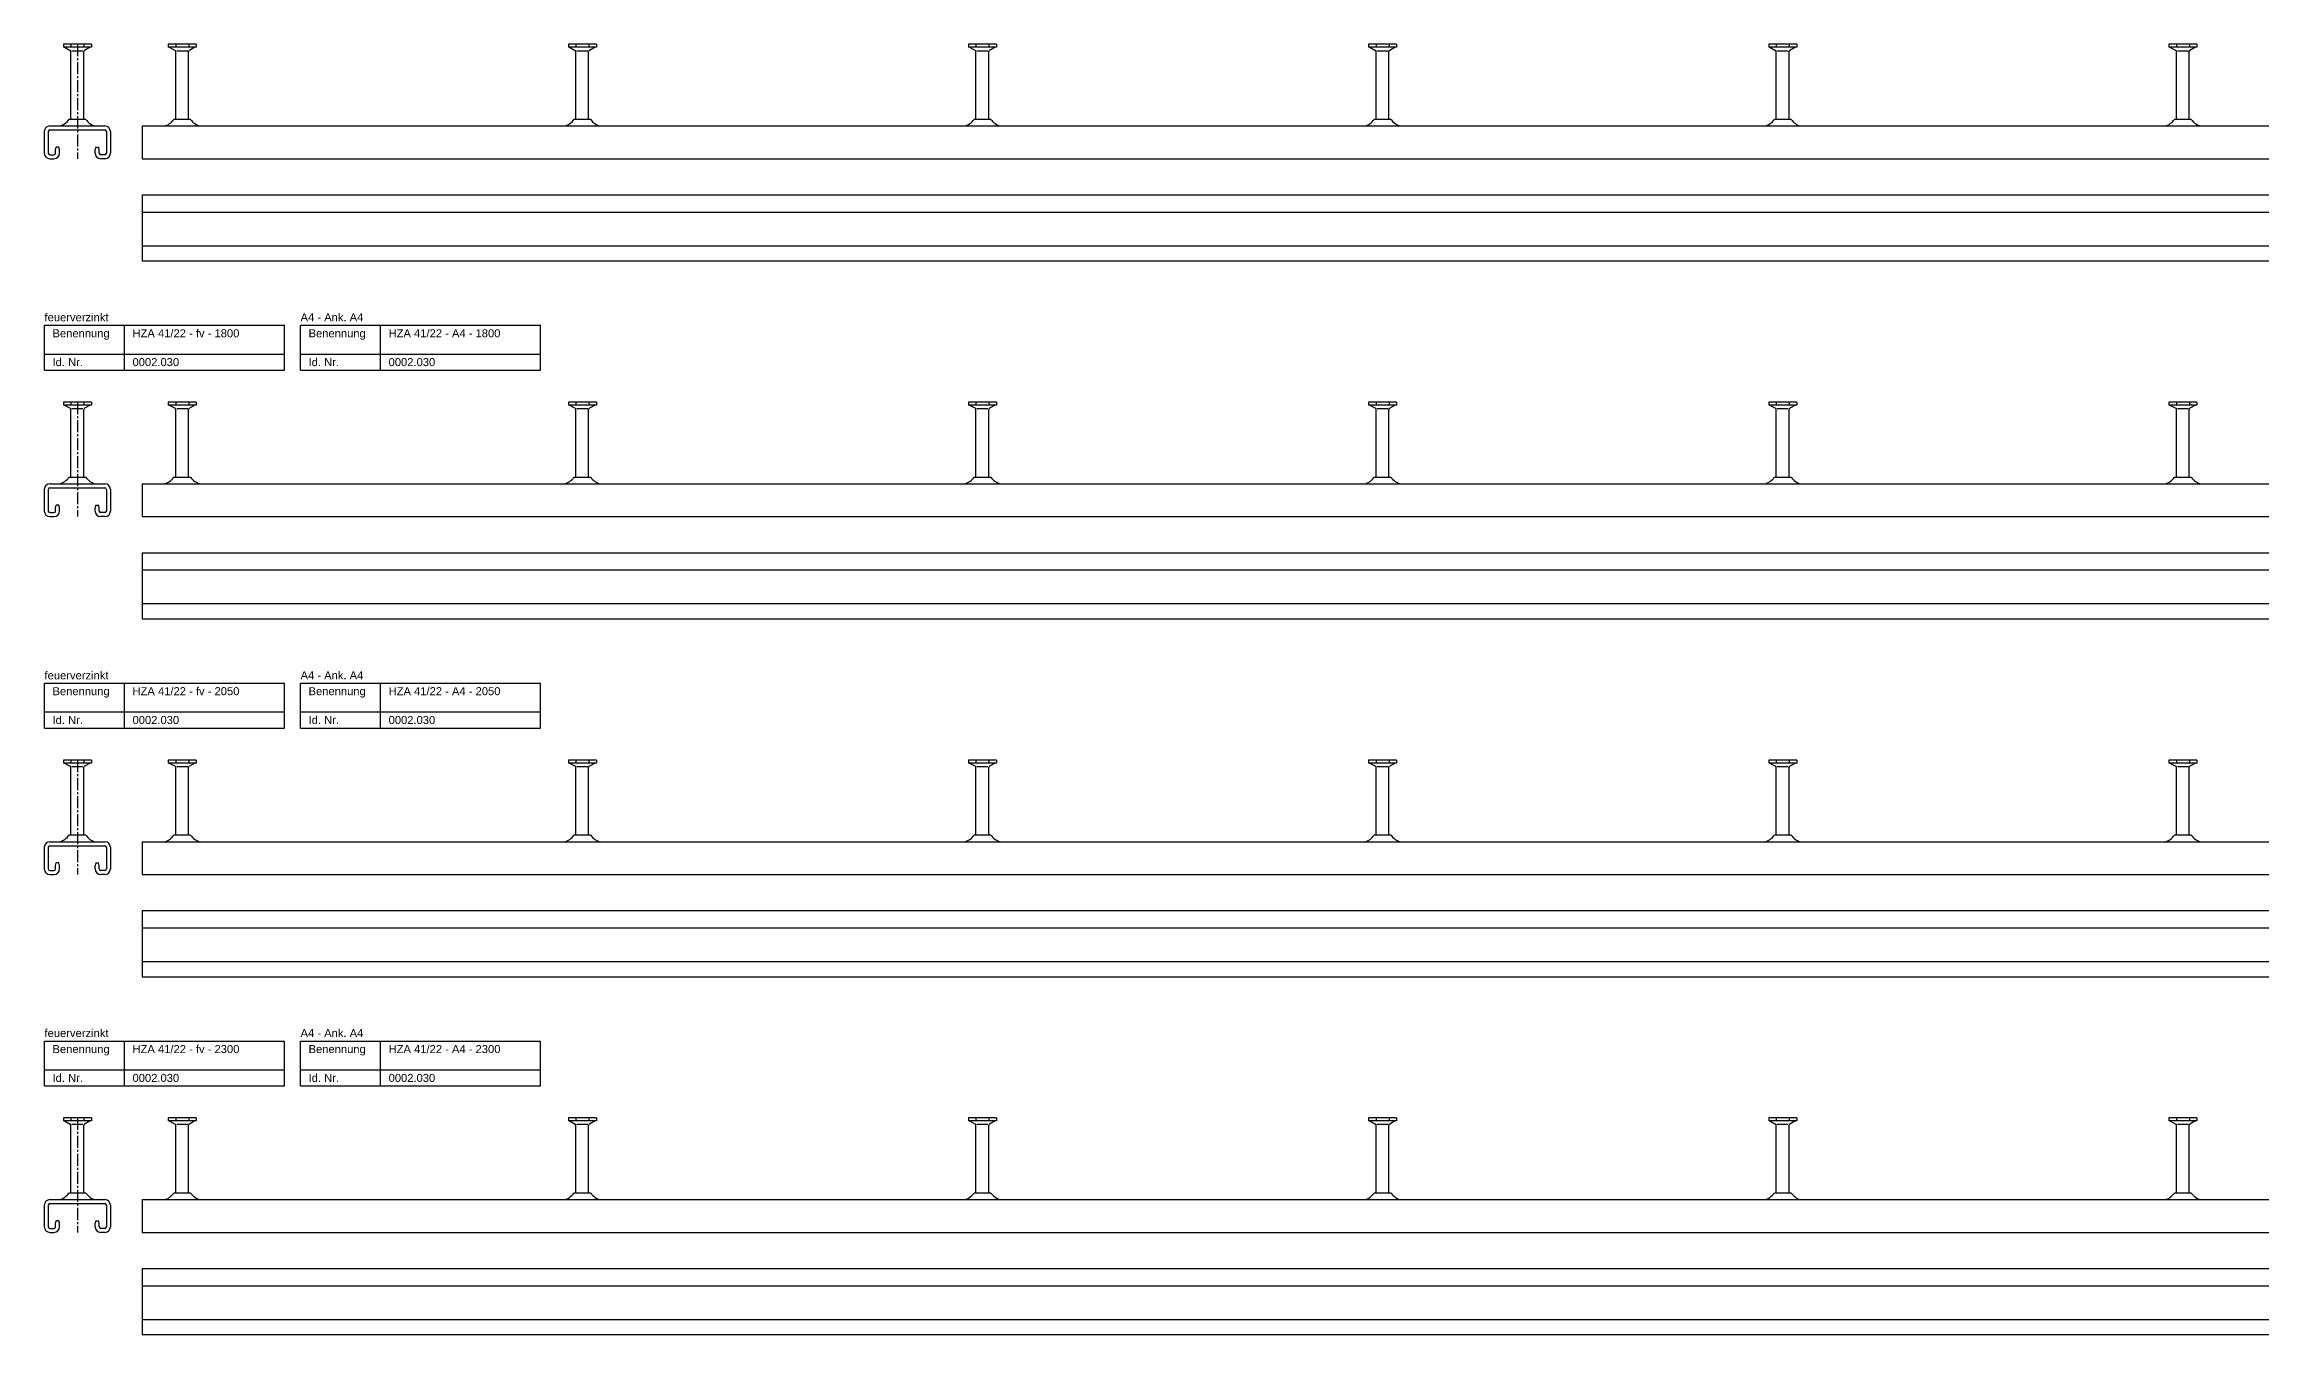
# Model space of a CAD drawing. Header units: millimetres. Extents: x -218 to 5913, y -3930 to 2743.
# Drawn here: x -218 to 1167, y -577 to 229 of the extents above; entities that cross this region are included whole.
import ezdxf

# ---------------------------------------------------------------- set-up
doc = ezdxf.new("R2010")
doc.units = ezdxf.units.MM
doc.header["$LTSCALE"] = 10
doc.linetypes.add('MITTE2', pattern=[1.125, 0.75, -0.125, 0.125, -0.125])
doc.layers.add('HALFEN', color=2, linetype='CONTINUOUS')
doc.styles.add('ARIAL50', font='ARIAL.TTF', dxfattribs={"height": 5})

msp = doc.modelspace()

# ---------------------------------------------------------------- linework, layer by layer
at = {"layer": 'HALFEN'}
for p, q in [((-188.5, 228.8), (-206, 228.8)), ((-206, 228.8), (-206, 226.9)), ((-188.5, 226.9), (-206, 226.9)), ((-205.2, 226.9), (-201.7, 225)), ((-201.3, 228.5), (-201.3, 227.1)), ((-201.3, 182), (-201.3, 224.3)), ((-200.7, 224.8), (-193.8, 224.8)), ((-193.2, 228.5), (-193.2, 227.1)), ((-193.2, 182), (-193.2, 224.3)), ((-189.2, 226.9), (-192.8, 225)), ((-188.5, 228.8), (-188.5, 226.9)), ((-123, 228.8), (-140.5, 228.8)), ((-140.5, 228.8), (-140.5, 226.9)), ((-123, 226.9), (-140.5, 226.9)), ((-139.8, 226.9), (-136.2, 225)), ((-135.8, 228.5), (-135.8, 227.1)), ((-135.8, 182), (-135.8, 224.3)), ((-135.2, 224.8), (-128.3, 224.8)), ((-127.8, 182), (-127.8, 224.3)), ((-127.7, 228.5), (-127.7, 227.1)), ((-123.8, 226.9), (-127.3, 225)), ((-123, 228.8), (-123, 226.9)), ((127, 228.8), (109.5, 228.8)), ((109.5, 228.8), (109.5, 226.9)), ((127, 226.9), (109.5, 226.9)), ((110.2, 226.9), (113.8, 225)), ((114.2, 228.5), (114.2, 227.1)), ((114.2, 182), (114.2, 224.3)), ((114.8, 224.8), (121.7, 224.8)), ((122.2, 182), (122.2, 224.3)), ((122.3, 228.5), (122.3, 227.1)), ((126.2, 226.9), (122.7, 225)), ((127, 228.8), (127, 226.9)), ((377, 228.8), (359.5, 228.8)), ((359.5, 228.8), (359.5, 226.9)), ((377, 226.9), (359.5, 226.9)), ((360.2, 226.9), (363.8, 225)), ((364.2, 228.5), (364.2, 227.1)), ((364.2, 182), (364.2, 224.3)), ((364.8, 224.8), (371.7, 224.8)), ((372.2, 182), (372.2, 224.3)), ((372.3, 228.5), (372.3, 227.1)), ((376.2, 226.9), (372.7, 225)), ((377, 228.8), (377, 226.9)), ((627, 228.8), (609.5, 228.8)), ((609.5, 228.8), (609.5, 226.9)), ((627, 226.9), (609.5, 226.9)), ((610.2, 226.9), (613.8, 225)), ((614.2, 228.5), (614.2, 227.1)), ((614.2, 182), (614.2, 224.3)), ((614.8, 224.8), (621.7, 224.8)), ((622.2, 182), (622.2, 224.3)), ((622.3, 228.5), (622.3, 227.1)), ((626.2, 226.9), (622.7, 225)), ((627, 228.8), (627, 226.9)), ((859.5, 228.8), (859.5, 226.9)), ((877, 228.8), (859.5, 228.8)), ((877, 226.9), (859.5, 226.9)), ((860.2, 226.9), (863.8, 225)), ((864.2, 228.5), (864.2, 227.1)), ((864.2, 182), (864.2, 224.3)), ((864.8, 224.8), (871.7, 224.8)), ((872.2, 182), (872.2, 224.3)), ((872.3, 228.5), (872.3, 227.1)), ((876.3, 226.9), (872.7, 225)), ((877, 228.8), (877, 226.9)), ((1127, 228.8), (1109.5, 228.8)), ((1109.5, 228.8), (1109.5, 226.9)), ((1127, 226.9), (1109.5, 226.9)), ((1110.2, 226.9), (1113.8, 225)), ((1114.2, 228.5), (1114.2, 227.1)), ((1114.2, 182), (1114.2, 224.3)), ((1114.8, 224.8), (1121.7, 224.8)), ((1122.2, 182), (1122.2, 224.3)), ((1122.3, 228.5), (1122.3, 227.1)), ((1126.2, 226.9), (1122.7, 225)), ((1127, 228.8), (1127, 226.9)), ((-202.5, 182), (-192, 182)), ((-137, 182), (-126.5, 182)), ((113, 182), (123.5, 182)), ((363, 182), (373.5, 182)), ((613, 182), (623.5, 182)), ((863, 182), (873.5, 182)), ((1113, 182), (1123.5, 182)), ((-217.9, 174.3), (-217.9, 160.8)), ((-215.4, 174.3), (-215.4, 160.8)), ((-214.4, 177.8), (-180.1, 177.8)), ((-214.4, 175.3), (-180.1, 175.3)), ((-179.1, 174.3), (-179.1, 160.8)), ((-176.6, 174.3), (-176.6, 160.8)), ((-156.8, 177.8), (1393.2, 177.8)), ((-156.8, 177.8), (-156.8, 157.3)), ((-214.4, 159.8), (-211.9, 159.8)), ((-214.4, 157.3), (-211.9, 157.3)), ((-210.9, 163), (-210.5, 164.5)), ((-210.9, 160.8), (-210.9, 163)), ((-208.8, 164.5), (-210.5, 164.5)), ((-208.4, 163), (-208.8, 164.5)), ((-208.4, 160.8), (-208.4, 163)), ((-185.7, 164.5), (-186.1, 163)), ((-186.1, 160.8), (-186.1, 163)), ((-185.7, 164.5), (-184, 164.5)), ((-183.6, 163), (-184, 164.5)), ((-183.6, 160.8), (-183.6, 163)), ((-180.1, 159.8), (-182.6, 159.8)), ((-180.1, 157.3), (-182.6, 157.3)), ((-156.8, 157.3), (1393.2, 157.3)), ((-156.8, 134.8), (1393.2, 134.8)), ((-156.8, 134.8), (-156.8, 93.5)), ((-156.8, 124), (1393.2, 124)), ((-156.8, 103), (1393.2, 103)), ((-156.8, 93.5), (1393.2, 93.5)), ((-217.8, 53.3), (-67.8, 53.3)), ((-217.8, 25.3), (-217.8, 53.3)), ((-167.8, 25.3), (-167.8, 53.3)), ((-67.8, 25.3), (-67.8, 53.3)), ((-57.8, 53.3), (92.2, 53.3)), ((-57.8, 25.3), (-57.8, 53.3)), ((-7.8, 25.3), (-7.8, 53.3)), ((92.2, 25.3), (92.2, 53.3)), ((-217.8, 35.3), (-67.8, 35.3)), ((-57.8, 35.3), (92.2, 35.3)), ((-217.8, 25.3), (-67.8, 25.3)), ((-57.8, 25.3), (92.2, 25.3)), ((-188.5, 5.3), (-206, 5.3)), ((-206, 5.3), (-206, 3.4)), ((-188.5, 3.4), (-206, 3.4)), ((-205.2, 3.4), (-201.7, 1.5)), ((-201.3, 5), (-201.3, 3.6)), ((-201.3, -41.5), (-201.3, 0.8)), ((-200.7, 1.3), (-193.8, 1.3)), ((-193.2, 5), (-193.2, 3.6)), ((-193.2, -41.5), (-193.2, 0.8)), ((-189.2, 3.4), (-192.8, 1.5)), ((-188.5, 5.3), (-188.5, 3.4)), ((-123, 5.3), (-140.5, 5.3)), ((-140.5, 5.3), (-140.5, 3.4)), ((-123, 3.4), (-140.5, 3.4)), ((-139.8, 3.4), (-136.2, 1.5)), ((-135.8, 5), (-135.8, 3.6)), ((-135.8, -41.5), (-135.8, 0.8)), ((-135.2, 1.3), (-128.3, 1.3)), ((-127.8, -41.5), (-127.8, 0.8)), ((-127.7, 5), (-127.7, 3.6)), ((-123.8, 3.4), (-127.3, 1.5)), ((-123, 5.3), (-123, 3.4)), ((127, 5.3), (109.5, 5.3)), ((109.5, 5.3), (109.5, 3.4)), ((127, 3.4), (109.5, 3.4)), ((110.2, 3.4), (113.8, 1.5)), ((114.2, 5), (114.2, 3.6)), ((114.2, -41.5), (114.2, 0.8)), ((114.8, 1.3), (121.7, 1.3)), ((122.2, -41.5), (122.2, 0.8)), ((122.3, 5), (122.3, 3.6)), ((126.2, 3.4), (122.7, 1.5)), ((127, 5.3), (127, 3.4)), ((377, 5.3), (359.5, 5.3)), ((359.5, 5.3), (359.5, 3.4)), ((377, 3.4), (359.5, 3.4)), ((360.2, 3.4), (363.8, 1.5)), ((364.2, 5), (364.2, 3.6)), ((364.2, -41.5), (364.2, 0.8)), ((364.8, 1.3), (371.7, 1.3)), ((372.2, -41.5), (372.2, 0.8)), ((372.3, 5), (372.3, 3.6)), ((376.2, 3.4), (372.7, 1.5)), ((377, 5.3), (377, 3.4)), ((627, 5.3), (609.5, 5.3)), ((609.5, 5.3), (609.5, 3.4)), ((627, 3.4), (609.5, 3.4)), ((610.2, 3.4), (613.8, 1.5)), ((614.2, 5), (614.2, 3.6)), ((614.2, -41.5), (614.2, 0.8)), ((614.8, 1.3), (621.7, 1.3)), ((622.2, -41.5), (622.2, 0.8)), ((622.3, 5), (622.3, 3.6)), ((626.2, 3.4), (622.7, 1.5)), ((627, 5.3), (627, 3.4)), ((859.5, 5.3), (859.5, 3.4)), ((877, 5.3), (859.5, 5.3)), ((877, 3.4), (859.5, 3.4)), ((860.2, 3.4), (863.8, 1.5)), ((864.2, 5), (864.2, 3.6)), ((864.2, -41.5), (864.2, 0.8)), ((864.8, 1.3), (871.7, 1.3)), ((872.2, -41.5), (872.2, 0.8)), ((872.3, 5), (872.3, 3.6)), ((876.3, 3.4), (872.7, 1.5)), ((877, 5.3), (877, 3.4)), ((1127, 5.3), (1109.5, 5.3)), ((1109.5, 5.3), (1109.5, 3.4)), ((1127, 3.4), (1109.5, 3.4)), ((1110.2, 3.4), (1113.8, 1.5)), ((1114.2, 5), (1114.2, 3.6)), ((1114.2, -41.5), (1114.2, 0.8)), ((1114.8, 1.3), (1121.7, 1.3)), ((1122.2, -41.5), (1122.2, 0.8)), ((1122.3, 5), (1122.3, 3.6)), ((1126.2, 3.4), (1122.7, 1.5)), ((1127, 5.3), (1127, 3.4)), ((-217.9, -49.2), (-217.9, -62.7)), ((-215.4, -49.2), (-215.4, -62.7)), ((-214.4, -45.7), (-180.1, -45.7)), ((-214.4, -48.2), (-180.1, -48.2)), ((-202.5, -41.5), (-192, -41.5)), ((-179.1, -49.2), (-179.1, -62.7)), ((-176.6, -49.2), (-176.6, -62.7)), ((-156.8, -45.7), (1643.2, -45.7)), ((-156.8, -45.7), (-156.8, -66.2)), ((-137, -41.5), (-126.5, -41.5)), ((113, -41.5), (123.5, -41.5)), ((363, -41.5), (373.5, -41.5)), ((613, -41.5), (623.5, -41.5)), ((863, -41.5), (873.5, -41.5)), ((1113, -41.5), (1123.5, -41.5)), ((-214.4, -63.7), (-211.9, -63.7)), ((-214.4, -66.2), (-211.9, -66.2)), ((-210.9, -60.5), (-210.5, -59)), ((-210.9, -62.7), (-210.9, -60.5)), ((-208.8, -59), (-210.5, -59)), ((-208.4, -60.5), (-208.8, -59)), ((-208.4, -62.7), (-208.4, -60.5)), ((-185.7, -59), (-186.1, -60.5)), ((-186.1, -62.7), (-186.1, -60.5)), ((-185.7, -59), (-184, -59)), ((-183.6, -60.5), (-184, -59)), ((-183.6, -62.7), (-183.6, -60.5)), ((-180.1, -63.7), (-182.6, -63.7)), ((-180.1, -66.2), (-182.6, -66.2)), ((-156.8, -66.2), (1643.2, -66.2)), ((-156.8, -88.7), (1643.2, -88.7)), ((-156.8, -88.7), (-156.8, -130)), ((-156.8, -99.5), (1643.2, -99.5)), ((-156.8, -120.5), (1643.2, -120.5)), ((-156.8, -130), (1643.2, -130)), ((-217.8, -170.2), (-67.8, -170.2)), ((-217.8, -198.2), (-217.8, -170.2)), ((-167.8, -198.2), (-167.8, -170.2)), ((-67.8, -198.2), (-67.8, -170.2)), ((-57.8, -170.2), (92.2, -170.2)), ((-57.8, -198.2), (-57.8, -170.2)), ((-7.8, -198.2), (-7.8, -170.2)), ((92.2, -198.2), (92.2, -170.2)), ((-217.8, -188.2), (-67.8, -188.2)), ((-57.8, -188.2), (92.2, -188.2)), ((-217.8, -198.2), (-67.8, -198.2)), ((-57.8, -198.2), (92.2, -198.2)), ((-188.5, -218.2), (-206, -218.2)), ((-206, -218.2), (-206, -220.1)), ((-188.5, -220.1), (-206, -220.1)), ((-205.2, -220.1), (-201.7, -222)), ((-201.3, -218.5), (-201.3, -219.9)), ((-193.2, -218.5), (-193.2, -219.9)), ((-189.2, -220.1), (-192.8, -222)), ((-188.5, -218.2), (-188.5, -220.1)), ((-123, -218.2), (-140.5, -218.2)), ((-140.5, -218.2), (-140.5, -220.1)), ((-123, -220.1), (-140.5, -220.1)), ((-139.8, -220.1), (-136.2, -222)), ((-135.8, -218.5), (-135.8, -219.9)), ((-127.7, -218.5), (-127.7, -219.9)), ((-123.8, -220.1), (-127.3, -222)), ((-123, -218.2), (-123, -220.1)), ((127, -218.2), (109.5, -218.2)), ((109.5, -218.2), (109.5, -220.1)), ((127, -220.1), (109.5, -220.1)), ((110.2, -220.1), (113.8, -222)), ((114.2, -218.5), (114.2, -219.9)), ((122.3, -218.5), (122.3, -219.9)), ((126.2, -220.1), (122.7, -222)), ((127, -218.2), (127, -220.1)), ((377, -218.2), (359.5, -218.2)), ((359.5, -218.2), (359.5, -220.1)), ((377, -220.1), (359.5, -220.1)), ((360.2, -220.1), (363.8, -222)), ((364.2, -218.5), (364.2, -219.9)), ((372.3, -218.5), (372.3, -219.9)), ((376.2, -220.1), (372.7, -222)), ((377, -218.2), (377, -220.1)), ((627, -218.2), (609.5, -218.2)), ((609.5, -218.2), (609.5, -220.1)), ((627, -220.1), (609.5, -220.1)), ((610.2, -220.1), (613.8, -222)), ((614.2, -218.5), (614.2, -219.9)), ((622.3, -218.5), (622.3, -219.9)), ((626.2, -220.1), (622.7, -222)), ((627, -218.2), (627, -220.1)), ((859.5, -218.2), (859.5, -220.1)), ((877, -218.2), (859.5, -218.2)), ((877, -220.1), (859.5, -220.1)), ((860.2, -220.1), (863.8, -222)), ((864.2, -218.5), (864.2, -219.9)), ((872.3, -218.5), (872.3, -219.9)), ((876.3, -220.1), (872.7, -222)), ((877, -218.2), (877, -220.1)), ((1127, -218.2), (1109.5, -218.2)), ((1109.5, -218.2), (1109.5, -220.1)), ((1127, -220.1), (1109.5, -220.1)), ((1110.2, -220.1), (1113.8, -222)), ((1114.2, -218.5), (1114.2, -219.9)), ((1122.3, -218.5), (1122.3, -219.9)), ((1126.2, -220.1), (1122.7, -222)), ((1127, -218.2), (1127, -220.1)), ((-201.3, -265), (-201.3, -222.7)), ((-200.7, -222.2), (-193.8, -222.2)), ((-193.2, -265), (-193.2, -222.7)), ((-135.8, -265), (-135.8, -222.7)), ((-135.2, -222.2), (-128.3, -222.2)), ((-127.8, -265), (-127.8, -222.7)), ((114.2, -265), (114.2, -222.7)), ((114.8, -222.2), (121.7, -222.2)), ((122.2, -265), (122.2, -222.7)), ((364.2, -265), (364.2, -222.7)), ((364.8, -222.2), (371.7, -222.2)), ((372.2, -265), (372.2, -222.7)), ((614.2, -265), (614.2, -222.7)), ((614.8, -222.2), (621.7, -222.2)), ((622.2, -265), (622.2, -222.7)), ((864.2, -265), (864.2, -222.7)), ((864.8, -222.2), (871.7, -222.2)), ((872.2, -265), (872.2, -222.7)), ((1114.2, -265), (1114.2, -222.7)), ((1114.8, -222.2), (1121.7, -222.2)), ((1122.2, -265), (1122.2, -222.7)), ((-217.9, -272.7), (-217.9, -286.2)), ((-215.4, -272.7), (-215.4, -286.2)), ((-214.4, -269.2), (-180.1, -269.2)), ((-214.4, -271.7), (-180.1, -271.7)), ((-202.5, -265), (-192, -265)), ((-179.1, -272.7), (-179.1, -286.2)), ((-176.6, -272.7), (-176.6, -286.2)), ((-156.8, -269.2), (1893.2, -269.2)), ((-156.8, -269.2), (-156.8, -289.7)), ((-137, -265), (-126.5, -265)), ((113, -265), (123.5, -265)), ((363, -265), (373.5, -265)), ((613, -265), (623.5, -265)), ((863, -265), (873.5, -265)), ((1113, -265), (1123.5, -265)), ((-214.4, -287.2), (-211.9, -287.2)), ((-214.4, -289.7), (-211.9, -289.7)), ((-210.9, -284), (-210.5, -282.5)), ((-210.9, -286.2), (-210.9, -284)), ((-208.8, -282.5), (-210.5, -282.5)), ((-208.4, -284), (-208.8, -282.5)), ((-208.4, -286.2), (-208.4, -284)), ((-185.7, -282.5), (-186.1, -284)), ((-186.1, -286.2), (-186.1, -284)), ((-185.7, -282.5), (-184, -282.5)), ((-183.6, -284), (-184, -282.5)), ((-183.6, -286.2), (-183.6, -284)), ((-180.1, -287.2), (-182.6, -287.2)), ((-180.1, -289.7), (-182.6, -289.7)), ((-156.8, -289.7), (1893.2, -289.7)), ((-156.8, -312.2), (1893.2, -312.2)), ((-156.8, -312.2), (-156.8, -353.5)), ((-156.8, -323), (1893.2, -323)), ((-156.8, -344), (1893.2, -344)), ((-156.8, -353.5), (1893.2, -353.5)), ((-217.8, -393.7), (-67.8, -393.7)), ((-217.8, -421.7), (-217.8, -393.7)), ((-167.8, -421.7), (-167.8, -393.7)), ((-67.8, -421.7), (-67.8, -393.7)), ((-57.8, -393.7), (92.2, -393.7)), ((-57.8, -421.7), (-57.8, -393.7)), ((-7.8, -421.7), (-7.8, -393.7)), ((92.2, -421.7), (92.2, -393.7)), ((-217.8, -411.7), (-67.8, -411.7)), ((-57.8, -411.7), (92.2, -411.7)), ((-217.8, -421.7), (-67.8, -421.7)), ((-57.8, -421.7), (92.2, -421.7)), ((-188.5, -441.7), (-206, -441.7)), ((-206, -441.7), (-206, -443.6)), ((-201.3, -442), (-201.3, -443.4)), ((-193.2, -442), (-193.2, -443.4)), ((-188.5, -441.7), (-188.5, -443.6)), ((-123, -441.7), (-140.5, -441.7)), ((-140.5, -441.7), (-140.5, -443.6)), ((-135.8, -442), (-135.8, -443.4)), ((-127.7, -442), (-127.7, -443.4)), ((-123, -441.7), (-123, -443.6)), ((127, -441.7), (109.5, -441.7)), ((109.5, -441.7), (109.5, -443.6)), ((114.2, -442), (114.2, -443.4)), ((122.3, -442), (122.3, -443.4)), ((127, -441.7), (127, -443.6)), ((377, -441.7), (359.5, -441.7)), ((359.5, -441.7), (359.5, -443.6)), ((364.2, -442), (364.2, -443.4)), ((372.3, -442), (372.3, -443.4)), ((377, -441.7), (377, -443.6)), ((627, -441.7), (609.5, -441.7)), ((609.5, -441.7), (609.5, -443.6)), ((614.2, -442), (614.2, -443.4)), ((622.3, -442), (622.3, -443.4)), ((627, -441.7), (627, -443.6)), ((859.5, -441.7), (859.5, -443.6)), ((877, -441.7), (859.5, -441.7)), ((864.2, -442), (864.2, -443.4)), ((872.3, -442), (872.3, -443.4)), ((877, -441.7), (877, -443.6)), ((1127, -441.7), (1109.5, -441.7)), ((1109.5, -441.7), (1109.5, -443.6)), ((1114.2, -442), (1114.2, -443.4)), ((1122.3, -442), (1122.3, -443.4)), ((1127, -441.7), (1127, -443.6)), ((-188.5, -443.6), (-206, -443.6)), ((-205.2, -443.6), (-201.7, -445.5)), ((-201.3, -488.5), (-201.3, -446.2)), ((-200.7, -445.7), (-193.8, -445.7)), ((-193.2, -488.5), (-193.2, -446.2)), ((-189.2, -443.6), (-192.8, -445.5)), ((-123, -443.6), (-140.5, -443.6)), ((-139.8, -443.6), (-136.2, -445.5)), ((-135.8, -488.5), (-135.8, -446.2)), ((-135.2, -445.7), (-128.3, -445.7)), ((-127.8, -488.5), (-127.8, -446.2)), ((-123.8, -443.6), (-127.3, -445.5)), ((127, -443.6), (109.5, -443.6)), ((110.2, -443.6), (113.8, -445.5)), ((114.2, -488.5), (114.2, -446.2)), ((114.8, -445.7), (121.7, -445.7)), ((122.2, -488.5), (122.2, -446.2)), ((126.2, -443.6), (122.7, -445.5)), ((377, -443.6), (359.5, -443.6)), ((360.2, -443.6), (363.8, -445.5)), ((364.2, -488.5), (364.2, -446.2)), ((364.8, -445.7), (371.7, -445.7)), ((372.2, -488.5), (372.2, -446.2)), ((376.2, -443.6), (372.7, -445.5)), ((627, -443.6), (609.5, -443.6)), ((610.2, -443.6), (613.8, -445.5)), ((614.2, -488.5), (614.2, -446.2)), ((614.8, -445.7), (621.7, -445.7)), ((622.2, -488.5), (622.2, -446.2)), ((626.2, -443.6), (622.7, -445.5)), ((877, -443.6), (859.5, -443.6)), ((860.2, -443.6), (863.8, -445.5)), ((864.2, -488.5), (864.2, -446.2)), ((864.8, -445.7), (871.7, -445.7)), ((872.2, -488.5), (872.2, -446.2)), ((876.3, -443.6), (872.7, -445.5)), ((1127, -443.6), (1109.5, -443.6)), ((1110.2, -443.6), (1113.8, -445.5)), ((1114.2, -488.5), (1114.2, -446.2)), ((1114.8, -445.7), (1121.7, -445.7)), ((1122.2, -488.5), (1122.2, -446.2)), ((1126.2, -443.6), (1122.7, -445.5)), ((-217.9, -496.2), (-217.9, -509.7)), ((-215.4, -496.2), (-215.4, -509.7)), ((-214.4, -492.7), (-180.1, -492.7)), ((-214.4, -495.2), (-180.1, -495.2)), ((-202.5, -488.5), (-192, -488.5)), ((-179.1, -496.2), (-179.1, -509.7)), ((-176.6, -496.2), (-176.6, -509.7)), ((-156.8, -492.7), (2143.2, -492.7)), ((-156.8, -492.7), (-156.8, -513.2)), ((-137, -488.5), (-126.5, -488.5)), ((113, -488.5), (123.5, -488.5)), ((363, -488.5), (373.5, -488.5)), ((613, -488.5), (623.5, -488.5)), ((863, -488.5), (873.5, -488.5)), ((1113, -488.5), (1123.5, -488.5)), ((-214.4, -510.7), (-211.9, -510.7)), ((-210.9, -507.5), (-210.5, -506)), ((-210.9, -509.7), (-210.9, -507.5)), ((-208.8, -506), (-210.5, -506)), ((-208.4, -507.5), (-208.8, -506)), ((-208.4, -509.7), (-208.4, -507.5)), ((-185.7, -506), (-186.1, -507.5)), ((-186.1, -509.7), (-186.1, -507.5)), ((-185.7, -506), (-184, -506)), ((-183.6, -507.5), (-184, -506)), ((-183.6, -509.7), (-183.6, -507.5)), ((-180.1, -510.7), (-182.6, -510.7)), ((-214.4, -513.2), (-211.9, -513.2)), ((-180.1, -513.2), (-182.6, -513.2)), ((-156.8, -513.2), (2143.2, -513.2)), ((-156.8, -535.7), (2143.2, -535.7)), ((-156.8, -535.7), (-156.8, -577)), ((-156.8, -546.5), (2143.2, -546.5)), ((-156.8, -567.5), (2143.2, -567.5)), ((-156.8, -577), (2143.2, -577))]:
    msp.add_line(p, q, dxfattribs=at)
at = {"layer": 'HALFEN', "color": 1, "linetype": 'MITTE2'}
for p, q in [((-197.2, 228.8), (-197.2, 157.3)), ((-197.2, 5.3), (-197.2, -66.2)), ((-197.2, -218.2), (-197.2, -289.7)), ((-197.2, -441.7), (-197.2, -513.2))]:
    msp.add_line(p, q, dxfattribs=at)
at = {"layer": 'HALFEN'}
for centre, radius, start, end in [((-202.1, 224.3), 0.8, 0, 62.3005), ((-192.4, 224.3), 0.8, 117.6995, 180), ((-136.6, 224.3), 0.8, 0, 62.3005), ((-127, 224.3), 0.8, 117.6995, 180), ((113.4, 224.3), 0.8, 0, 62.3005), ((123, 224.3), 0.8, 117.6995, 180), ((363.4, 224.3), 0.8, 0, 62.3005), ((373.1, 224.3), 0.8, 117.6995, 180), ((613.5, 224.3), 0.8, 0, 62.3005), ((623, 224.3), 0.8, 117.6995, 180), ((863.4, 224.3), 0.8, 0, 62.3005), ((873.1, 224.3), 0.8, 117.6995, 180), ((1113.5, 224.3), 0.8, 0, 62.3005), ((1123, 224.3), 0.8, 117.6995, 180), ((-210.8, 187.5), 10, 283.1804, 326.0185), ((-183.7, 187.5), 10, 213.9815, 256.8196), ((-145.3, 187.5), 10, 283.1804, 326.0185), ((-118.2, 187.5), 10, 213.9815, 256.8196), ((104.7, 187.5), 10, 283.1804, 326.0185), ((131.8, 187.5), 10, 213.9815, 256.8196), ((354.7, 187.5), 10, 283.1804, 326.0185), ((381.8, 187.5), 10, 213.9815, 256.8196), ((604.7, 187.5), 10, 283.1804, 326.0185), ((631.8, 187.5), 10, 213.9815, 256.8196), ((854.7, 187.5), 10, 283.1804, 326.0185), ((881.8, 187.5), 10, 213.9815, 256.8196), ((1104.7, 187.5), 10, 283.1804, 326.0185), ((1131.8, 187.5), 10, 213.9815, 256.8196), ((-214.4, 174.3), 3.5, 90, 180), ((-214.4, 174.3), 1, 90, 180), ((-180.1, 174.3), 3.5, 0, 90), ((-180.1, 174.3), 1, 0, 90), ((-143.5, 179.8), 2, 270, 283.1804), ((-120, 179.8), 2, 256.8196, 270), ((106.5, 179.8), 2, 270, 283.1804), ((130, 179.8), 2, 256.8196, 270), ((356.5, 179.8), 2, 270, 283.1804), ((380, 179.8), 2, 256.8196, 270), ((606.5, 179.8), 2, 270, 283.1804), ((630, 179.8), 2, 256.8196, 270), ((856.5, 179.8), 2, 270, 283.1804), ((880, 179.8), 2, 256.8196, 270), ((1106.5, 179.8), 2, 270, 283.1804), ((1130, 179.8), 2, 256.8196, 270), ((-214.4, 160.8), 3.5, 180, 270), ((-214.4, 160.8), 1, 180, 270), ((-211.9, 160.8), 1, 270, 0), ((-211.9, 160.8), 3.5, 270, 0), ((-182.6, 160.8), 3.5, 180, 270), ((-182.6, 160.8), 1, 180, 270), ((-180.1, 160.8), 1, 270, 0), ((-180.1, 160.8), 3.5, 270, 0), ((-202.1, 0.8), 0.8, 0, 62.3005), ((-192.4, 0.8), 0.8, 117.6995, 180), ((-136.6, 0.8), 0.8, 0, 62.3005), ((-127, 0.8), 0.8, 117.6995, 180), ((113.4, 0.8), 0.8, 0, 62.3005), ((123, 0.8), 0.8, 117.6995, 180), ((363.4, 0.8), 0.8, 0, 62.3005), ((373.1, 0.8), 0.8, 117.6995, 180), ((613.5, 0.8), 0.8, 0, 62.3005), ((623, 0.8), 0.8, 117.6995, 180), ((863.4, 0.8), 0.8, 0, 62.3005), ((873.1, 0.8), 0.8, 117.6995, 180), ((1113.5, 0.8), 0.8, 0, 62.3005), ((1123, 0.8), 0.8, 117.6995, 180), ((-214.4, -49.2), 3.5, 90, 180), ((-214.4, -49.2), 1, 90, 180), ((-210.8, -36), 10, 283.1804, 326.0185), ((-183.7, -36), 10, 213.9815, 256.8196), ((-180.1, -49.2), 3.5, 0, 90), ((-180.1, -49.2), 1, 0, 90), ((-143.5, -43.7), 2, 270, 283.1804), ((-145.3, -36), 10, 283.1804, 326.0185), ((-118.2, -36), 10, 213.9815, 256.8196), ((-120, -43.7), 2, 256.8196, 270), ((106.5, -43.7), 2, 270, 283.1804), ((104.7, -36), 10, 283.1804, 326.0185), ((131.8, -36), 10, 213.9815, 256.8196), ((130, -43.7), 2, 256.8196, 270), ((356.5, -43.7), 2, 270, 283.1804), ((354.7, -36), 10, 283.1804, 326.0185), ((381.8, -36), 10, 213.9815, 256.8196), ((380, -43.7), 2, 256.8196, 270), ((606.5, -43.7), 2, 270, 283.1804), ((604.7, -36), 10, 283.1804, 326.0185), ((631.8, -36), 10, 213.9815, 256.8196), ((630, -43.7), 2, 256.8196, 270), ((856.5, -43.7), 2, 270, 283.1804), ((854.7, -36), 10, 283.1804, 326.0185), ((881.8, -36), 10, 213.9815, 256.8196), ((880, -43.7), 2, 256.8196, 270), ((1106.5, -43.7), 2, 270, 283.1804), ((1104.7, -36), 10, 283.1804, 326.0185), ((1131.8, -36), 10, 213.9815, 256.8196), ((1130, -43.7), 2, 256.8196, 270), ((-214.4, -62.7), 3.5, 180, 270), ((-214.4, -62.7), 1, 180, 270), ((-211.9, -62.7), 1, 270, 0), ((-211.9, -62.7), 3.5, 270, 0), ((-182.6, -62.7), 3.5, 180, 270), ((-182.6, -62.7), 1, 180, 270), ((-180.1, -62.7), 1, 270, 0), ((-180.1, -62.7), 3.5, 270, 0), ((-202.1, -222.7), 0.8, 0, 62.3005), ((-192.4, -222.7), 0.8, 117.6995, 180), ((-136.6, -222.7), 0.8, 0, 62.3005), ((-127, -222.7), 0.8, 117.6995, 180), ((113.4, -222.7), 0.8, 0, 62.3005), ((123, -222.7), 0.8, 117.6995, 180), ((363.4, -222.7), 0.8, 0, 62.3005), ((373.1, -222.7), 0.8, 117.6995, 180), ((613.5, -222.7), 0.8, 0, 62.3005), ((623, -222.7), 0.8, 117.6995, 180), ((863.4, -222.7), 0.8, 0, 62.3005), ((873.1, -222.7), 0.8, 117.6995, 180), ((1113.5, -222.7), 0.8, 0, 62.3005), ((1123, -222.7), 0.8, 117.6995, 180), ((-214.4, -272.7), 3.5, 90, 180), ((-214.4, -272.7), 1, 90, 180), ((-210.8, -259.5), 10, 283.1804, 326.0185), ((-183.7, -259.5), 10, 213.9815, 256.8196), ((-180.1, -272.7), 3.5, 0, 90), ((-180.1, -272.7), 1, 0, 90), ((-143.5, -267.2), 2, 270, 283.1804), ((-145.3, -259.5), 10, 283.1804, 326.0185), ((-118.2, -259.5), 10, 213.9815, 256.8196), ((-120, -267.2), 2, 256.8196, 270), ((106.5, -267.2), 2, 270, 283.1804), ((104.7, -259.5), 10, 283.1804, 326.0185), ((131.8, -259.5), 10, 213.9815, 256.8196), ((130, -267.2), 2, 256.8196, 270), ((356.5, -267.2), 2, 270, 283.1804), ((354.7, -259.5), 10, 283.1804, 326.0185), ((381.8, -259.5), 10, 213.9815, 256.8196), ((380, -267.2), 2, 256.8196, 270), ((606.5, -267.2), 2, 270, 283.1804), ((604.7, -259.5), 10, 283.1804, 326.0185), ((631.8, -259.5), 10, 213.9815, 256.8196), ((630, -267.2), 2, 256.8196, 270), ((856.5, -267.2), 2, 270, 283.1804), ((854.7, -259.5), 10, 283.1804, 326.0185), ((881.8, -259.5), 10, 213.9815, 256.8196), ((880, -267.2), 2, 256.8196, 270), ((1106.5, -267.2), 2, 270, 283.1804), ((1104.7, -259.5), 10, 283.1804, 326.0185), ((1131.8, -259.5), 10, 213.9815, 256.8196), ((1130, -267.2), 2, 256.8196, 270), ((-214.4, -286.2), 3.5, 180, 270), ((-214.4, -286.2), 1, 180, 270), ((-211.9, -286.2), 1, 270, 0), ((-211.9, -286.2), 3.5, 270, 0), ((-182.6, -286.2), 3.5, 180, 270), ((-182.6, -286.2), 1, 180, 270), ((-180.1, -286.2), 1, 270, 0), ((-180.1, -286.2), 3.5, 270, 0), ((-202.1, -446.2), 0.8, 0, 62.3005), ((-192.4, -446.2), 0.8, 117.6995, 180), ((-136.6, -446.2), 0.8, 0, 62.3005), ((-127, -446.2), 0.8, 117.6995, 180), ((113.4, -446.2), 0.8, 0, 62.3005), ((123, -446.2), 0.8, 117.6995, 180), ((363.4, -446.2), 0.8, 0, 62.3005), ((373.1, -446.2), 0.8, 117.6995, 180), ((613.5, -446.2), 0.8, 0, 62.3005), ((623, -446.2), 0.8, 117.6995, 180), ((863.4, -446.2), 0.8, 0, 62.3005), ((873.1, -446.2), 0.8, 117.6995, 180), ((1113.5, -446.2), 0.8, 0, 62.3005), ((1123, -446.2), 0.8, 117.6995, 180), ((-214.4, -496.2), 3.5, 90, 180), ((-214.4, -496.2), 1, 90, 180), ((-210.8, -483), 10, 283.1804, 326.0185), ((-183.7, -483), 10, 213.9815, 256.8196), ((-180.1, -496.2), 3.5, 0, 90), ((-180.1, -496.2), 1, 0, 90), ((-143.5, -490.7), 2, 270, 283.1804), ((-145.3, -483), 10, 283.1804, 326.0185), ((-118.2, -483), 10, 213.9815, 256.8196), ((-120, -490.7), 2, 256.8196, 270), ((106.5, -490.7), 2, 270, 283.1804), ((104.7, -483), 10, 283.1804, 326.0185), ((131.8, -483), 10, 213.9815, 256.8196), ((130, -490.7), 2, 256.8196, 270), ((356.5, -490.7), 2, 270, 283.1804), ((354.7, -483), 10, 283.1804, 326.0185), ((381.8, -483), 10, 213.9815, 256.8196), ((380, -490.7), 2, 256.8196, 270), ((606.5, -490.7), 2, 270, 283.1804), ((604.7, -483), 10, 283.1804, 326.0185), ((631.8, -483), 10, 213.9815, 256.8196), ((630, -490.7), 2, 256.8196, 270), ((856.5, -490.7), 2, 270, 283.1804), ((854.7, -483), 10, 283.1804, 326.0185), ((881.8, -483), 10, 213.9815, 256.8196), ((880, -490.7), 2, 256.8196, 270), ((1106.5, -490.7), 2, 270, 283.1804), ((1104.7, -483), 10, 283.1804, 326.0185), ((1131.8, -483), 10, 213.9815, 256.8196), ((1130, -490.7), 2, 256.8196, 270), ((-214.4, -509.7), 3.5, 180, 270), ((-214.4, -509.7), 1, 180, 270), ((-211.9, -509.7), 1, 270, 0), ((-211.9, -509.7), 3.5, 270, 0), ((-182.6, -509.7), 3.5, 180, 270), ((-182.6, -509.7), 1, 180, 270), ((-180.1, -509.7), 1, 270, 0), ((-180.1, -509.7), 3.5, 270, 0)]:
    msp.add_arc(centre, radius, start, end, dxfattribs=at)

# ---------------------------------------------------------------- texts
at = {"layer": 'HALFEN', "style": 'ARIAL50'}
for s, p in [('feuerverzinkt', (-217.8, 55.8)), ('A4 - Ank. A4', (-57.8, 55.8)), ('Benennung', (-212.8, 45.8)), ('HZA 41/22 - fv - 1800', (-162.8, 45.8)), ('Benennung', (-52.8, 45.8)), ('HZA 41/22 - A4 - 1800', (-2.8, 45.8)), ('Id. Nr.', (-212.8, 27.8)), ('0002.030', (-162.8, 27.8)), ('Id. Nr.', (-52.8, 27.8)), ('0002.030', (-2.8, 27.8)), ('feuerverzinkt', (-217.8, -167.8)), ('A4 - Ank. A4', (-57.8, -167.8)), ('Benennung', (-212.8, -177.7)), ('HZA 41/22 - fv - 2050', (-162.8, -177.7)), ('Benennung', (-52.8, -177.7)), ('HZA 41/22 - A4 - 2050', (-2.8, -177.7)), ('Id. Nr.', (-212.8, -195.7)), ('0002.030', (-162.8, -195.7)), ('Id. Nr.', (-52.8, -195.7)), ('0002.030', (-2.8, -195.7)), ('feuerverzinkt', (-217.8, -391.2)), ('A4 - Ank. A4', (-57.8, -391.2)), ('Benennung', (-212.8, -401.2)), ('HZA 41/22 - fv - 2300', (-162.8, -401.2)), ('Benennung', (-52.8, -401.2)), ('HZA 41/22 - A4 - 2300', (-2.8, -401.2)), ('Id. Nr.', (-212.8, -419.2)), ('0002.030', (-162.8, -419.2)), ('Id. Nr.', (-52.8, -419.2)), ('0002.030', (-2.8, -419.2))]:
    msp.add_text(s, height=5, dxfattribs=at).set_placement(p)

doc.saveas('drawing.dxf')
